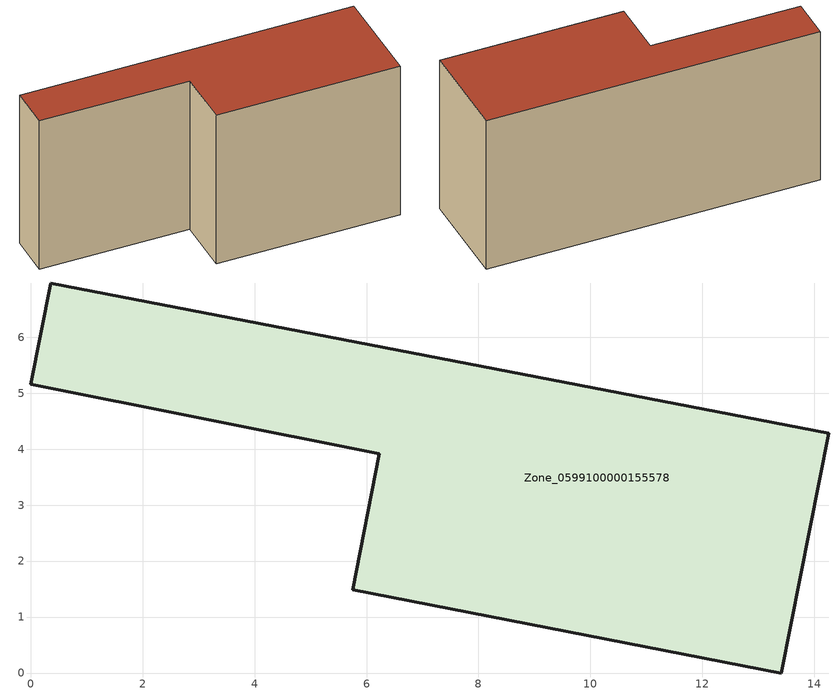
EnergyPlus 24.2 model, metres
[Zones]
Zone_0599100000155578
 floor ground (C_G): 6.23,3.92 0,5.16 0.36,6.97 14.26,4.28 13.41,0 5.75,1.49 z0
 wall outside (C_F): 14.26,4.28 0.36,6.97 0,5.16 6.23,3.92 5.75,1.49 13.41,0 14.26,4.28 z0:7.05
 roof outside (C_R): 13.41,0 14.26,4.28 0.36,6.97 0,5.16 6.23,3.92 5.75,1.49 z7.05
[BUILDING]
Pand.0599100000155578: North Axis=0; Terrain=City; Loads Convergence Tolerance Value=0.04; Temperature Convergence Tolerance Value=0.4; Solar Distribution=FullExterior; Maximum Number of Warmup Days=25; Minimum Number of Warmup Days=1
[Site:Location]
Rotterdam.The.Hague.AP_ZH_NLD Design_Conditions: Latitude=51.96; Longitude=4.45; Time Zone=1; Elevation=-4.5
[SITE:GROUNDTEMPERATURE:BUILDINGSURFACE]
18, 18, 18, 18, 18, 18, 18, 18, 18, 18, 18, 18
[MATERIAL] Thermal Absorptance=0.9; Solar Absorptance=0.7; Visible Absorptance=0.7
Name | Roughness | Thickness | Conductivity | Density | Specific Heat
G.TI.1946 | MediumSmooth | 0.15 | 1 | 540 | 1210
F.TI.1946 | Rough | 0.3 | 0.857143 | 1920 | 840
R.TI.1946 | MediumRough | 0.2 | 0.1 | 1500 | 1000
[CONSTRUCTION]
C_G: G.TI.1946
C_F: F.TI.1946
C_R: R.TI.1946
[ZONE]
Zone_0599100000155578: Type=1; Multiplier=1; Ceiling Height=Autocalculate; Volume=Autocalculate; Floor Area=autocalculate; Part of Total Floor Area=Yes
[ZONEINFILTRATION:DESIGNFLOWRATE]
Infil_Zone_0599100000155578: Zone or ZoneList or Space or SpaceList=Zone_0599100000155578; Schedule=AlwaysOn; Design Flow Rate Calculation Method=Flow/Area; Flow Rate per Floor Area=0.003; Constant Term Coefficient=1; Temperature Term Coefficient=0; Velocity Term Coefficient=0; Velocity Squared Term Coefficient=0
[HVACTEMPLATE:ZONE:IDEALLOADSAIRSYSTEM]
Zone_0599100000155578: Maximum Heating Supply Air Temperature=50; Minimum Cooling Supply Air Temperature=13; Maximum Heating Supply Air Humidity Ratio=0.0156; Minimum Cooling Supply Air Humidity Ratio=0.0077; Heating Limit=NoLimit; Cooling Limit=NoLimit; Dehumidification Control Type=ConstantSensibleHeatRatio; Cooling Sensible Heat Ratio=0.7; Dehumidification Setpoint=60; Humidification Control Type=None; Humidification Setpoint=30; Outdoor Air Method=None; Outdoor Air Flow Rate per Person=0.00944; Outdoor Air Flow Rate per Zone Floor Area=0; Outdoor Air Flow Rate per Zone=0; Demand Controlled Ventilation Type=None; Outdoor Air Economizer Type=NoEconomizer; Heat Recovery Type=None; Sensible Heat Recovery Effectiveness=0.7; Latent Heat Recovery Effectiveness=0.65
[ZONECONTROL:THERMOSTAT]
ThermostatControl_Zone_0599100000155578: Zone or ZoneList=Zone_0599100000155578; Control Type Schedule=DualSetpointControlType; Control 1=Thermostat_Zone_0599100000155578; Temperature Difference Between Cutout And Setpoint=0
[THERMOSTATSETPOINT:DUALSETPOINT]
Thermostat_Zone_0599100000155578: Heating Setpoint Temperature Schedule=HeatingSetpoint_Zone_0599100000155578; Cooling Setpoint Temperature Schedule=CoolingSetpoint_Zone_0599100000155578
[SCHEDULE:COMPACT]
HeatingSetpoint_Zone_0599100000155578: Through: 12/31, For: AllDays, Until: 24:00, 21
CoolingSetpoint_Zone_0599100000155578: Through: 12/31, For: AllDays, Until: 24:00, 24
DualSetpointControlType: Through: 12/31, For: AllDays, Until: 24:00, 4
AlwaysOn: Through: 12/31, For: AllDays, Until: 24:00, 1
